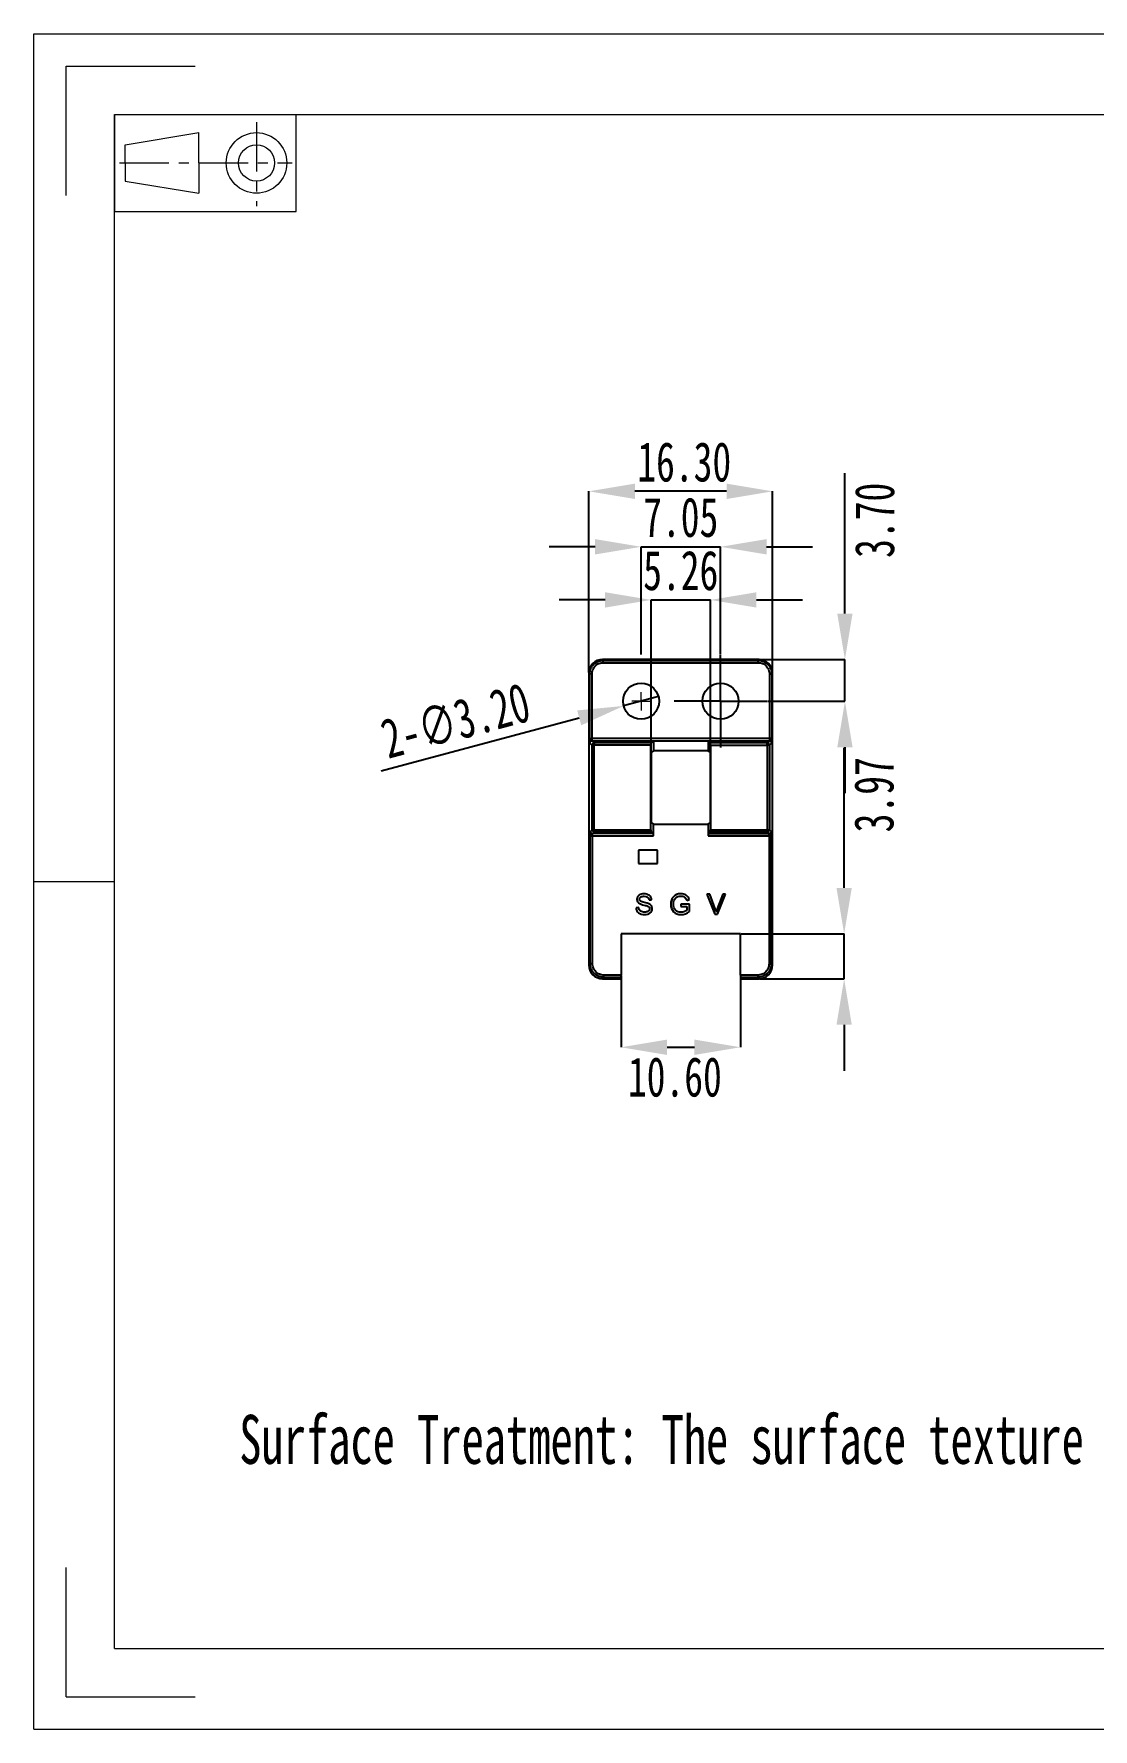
# Model space of a CAD drawing. Header units: millimetres. Extents: x 3734 to 3947, y -242 to -92.
# Drawn here: x 3734.2 to 3828.2, y -242.3 to -92 of the extents above; entities that cross this region are included whole.
import ezdxf

# ---------------------------------------------------------------- set-up
doc = ezdxf.new("R2010")
doc.units = ezdxf.units.MM
doc.header["$LTSCALE"] = 16.334999
doc.header["$PDSIZE"] = 0.1
doc.linetypes.add('CENTER', pattern=[0.6, 0.375, -0.075, 0.075, -0.075])
doc.layers.get('0').update_dxf_attribs({"lineweight": 18})
for name, color, linetype, lineweight in [('DEFAULT_1', 7, 'CENTER', 18), ('图框', 7, 'Continuous', 18), ('尺寸线层', 3, 'Continuous', 18), ('标注层', 3, 'Continuous', 25)]:
    doc.layers.add(name, color=color, linetype=linetype, lineweight=lineweight)
doc.styles.add('SLDTEXTSTYLE4', font='', dxfattribs={"width": 0.7})
doc.styles.get("Standard").update_dxf_attribs({"font": '', "width": 0.667})
doc.styles.get('SLDTEXTSTYLE4').set_extended_font_data('宋体')
doc.styles.get('Standard').set_extended_font_data('仿宋')
doc.dimstyles.new('SLDDIMSTYLE0', dxfattribs={"dimtxt": 3.5, "dimasz": 4.08, "dimexe": 0, "dimexo": 0.0625, "dimgap": 0.875, "dimtad": 2, "dimrnd": 1e-09, "dimzin": 12, "dimdsep": 46, "dimtxsty": 'SLDTEXTSTYLE4', "dimsah": 1, "dimcen": 0.09, "dimadec": 0, "dimazin": 3, "dimtfac": 1, "dimtmove": 0, "dimatfit": 0, "dimfxl": 0, "dimfrac": 2, "dimtolj": 1, "dimtzin": 12, "dimarcsym": 0})
doc.dimstyles.new('SLDDIMSTYLE1', dxfattribs={"dimtxt": 3.5, "dimasz": 4.08, "dimexe": 0, "dimexo": 0.0625, "dimgap": 0.875, "dimtad": 2, "dimrnd": 1e-09, "dimzin": 4, "dimdsep": 46, "dimtxsty": 'SLDTEXTSTYLE4', "dimsah": 1, "dimcen": 0.09, "dimadec": 0, "dimazin": 1, "dimtfac": 1, "dimtmove": 0, "dimatfit": 0, "dimfxl": 0, "dimfrac": 2, "dimtolj": 1, "dimtzin": 12, "dimarcsym": 0})
doc.dimstyles.new('SLDDIMSTYLE2', dxfattribs={"dimtxt": 3.5, "dimasz": 4.08, "dimexe": 0, "dimexo": 0.0625, "dimgap": 0.875, "dimtad": 2, "dimrnd": 1e-09, "dimzin": 4, "dimdsep": 46, "dimtxsty": 'SLDTEXTSTYLE4', "dimblk1": 'NONE', "dimsah": 1, "dimcen": 0, "dimadec": 0, "dimazin": 1, "dimtfac": 1, "dimtmove": 0, "dimatfit": 3, "dimldrblk": 'NONE', "dimfxl": 0, "dimfrac": 2, "dimtolj": 1, "dimtzin": 12, "dimarcsym": 0})

# ---------------------------------------------------------------- blocks, each defined once
blk = doc.blocks.new('96_1')
at = {"color": 7, "linetype": 'Continuous'}
for p, q in [((-11.25, 6), (-11.25, -6)), ((11.25, -6), (11.25, 6)), ((-9.93, 2.25), (-0.82, 3.75)), ((-9.93, 0), (-9.93, 2.25)), ((-0.82, 0), (-0.82, 3.75)), ((-9.93, 0), (-9.93, -2.25)), ((-0.82, 0), (-0.82, -3.75)), ((-9.93, -2.25), (-0.82, -3.75)), ((-11.25, -6), (11.25, -6))]:
    blk.add_line(p, q, dxfattribs=at)
for radius in [3.75, 2.25]:
    blk.add_circle((6.34, 0), radius, dxfattribs=at)
at = {"layer": 'DEFAULT_1', "color": 1, "linetype": 'CENTER'}
for p, q in [((6.34, 5.05), (6.34, -5.36)), ((-10.64, 0), (10.74, 0))]:
    blk.add_line(p, q, dxfattribs=at)
blk = doc.blocks.new('*D65')
at = {"layer": 'Defpoints', "color": 0}
for p in [(3795.14, -137.49), (3788.09, -147.09), (3795.14, -147.09)]:
    blk.add_point(p, dxfattribs=at)
at = {"layer": '标注层', "color": 0, "lineweight": -2}
for p, q in [((3784.01, -137.49), (3779.93, -137.49)), ((3788.09, -147.03), (3788.09, -137.49)), ((3788.09, -137.49), (3795.14, -137.49)), ((3795.14, -147.03), (3795.14, -137.49)), ((3799.22, -137.49), (3803.3, -137.49))]:
    blk.add_line(p, q, dxfattribs=at)
at = {"layer": '标注层', "color": 0}
for points in [[(3784.01, -136.81), (3784.01, -138.17), (3788.09, -137.49)], [(3799.22, -136.81), (3799.22, -138.17), (3795.14, -137.49)]]:
    blk.add_solid(points, dxfattribs=at)
at = {"layer": '标注层', "color": 0, "insert": (3791.61, -133.11), "char_height": 3.5, "attachment_point": 2, "style": 'SLDTEXTSTYLE4'}
blk.add_mtext('\\A1;7.05', dxfattribs=at)
blk = doc.blocks.new('*D66')
at = {"layer": 'Defpoints', "color": 0}
for p in [(3794.24, -142.2), (3788.98, -155.72), (3794.24, -155.72)]:
    blk.add_point(p, dxfattribs=at)
at = {"layer": '标注层', "color": 0, "lineweight": -2}
for p, q in [((3784.9, -142.2), (3780.82, -142.2)), ((3788.98, -155.66), (3788.98, -142.2)), ((3788.98, -142.2), (3794.24, -142.2)), ((3794.24, -155.66), (3794.24, -142.2)), ((3798.32, -142.2), (3802.4, -142.2))]:
    blk.add_line(p, q, dxfattribs=at)
at = {"layer": '标注层', "color": 0}
for points in [[(3784.9, -141.52), (3784.9, -142.88), (3788.98, -142.2)], [(3798.32, -141.52), (3798.32, -142.88), (3794.24, -142.2)]]:
    blk.add_solid(points, dxfattribs=at)
at = {"layer": '标注层', "color": 0, "insert": (3791.61, -137.83), "char_height": 3.5, "attachment_point": 2, "style": 'SLDTEXTSTYLE4'}
blk.add_mtext('\\A1;5.26', dxfattribs=at)
blk = doc.blocks.new('*D67')
at = {"layer": 'Defpoints', "color": 0}
for p in [(3783.46, -132.57), (3783.46, -148.69), (3799.76, -148.69)]:
    blk.add_point(p, dxfattribs=at)
at = {"layer": '标注层', "color": 0, "lineweight": -2}
for p, q in [((3783.46, -148.63), (3783.46, -132.57)), ((3795.68, -132.57), (3787.54, -132.57)), ((3799.76, -148.63), (3799.76, -132.57))]:
    blk.add_line(p, q, dxfattribs=at)
at = {"layer": '标注层', "color": 0}
for points in [[(3787.54, -131.89), (3787.54, -133.25), (3783.46, -132.57)], [(3795.68, -131.89), (3795.68, -133.25), (3799.76, -132.57)]]:
    blk.add_solid(points, dxfattribs=at)
at = {"layer": '标注层', "color": 0, "insert": (3791.92, -128.2), "char_height": 3.5, "attachment_point": 2, "style": 'SLDTEXTSTYLE4'}
blk.add_mtext('\\A1;16.30', dxfattribs=at)
blk = doc.blocks.new('*D68')
at = {"layer": 'Defpoints', "color": 0}
for p in [(3798.56, -147.49), (3799.24, -151.19), (3806.18, -151.19)]:
    blk.add_point(p, dxfattribs=at)
at = {"layer": '标注层', "color": 0, "lineweight": -2}
for p, q in [((3806.18, -143.41), (3806.18, -130.95)), ((3798.62, -147.49), (3806.18, -147.49)), ((3806.18, -151.19), (3806.18, -147.49)), ((3799.3, -151.19), (3806.18, -151.19)), ((3806.18, -155.27), (3806.18, -159.35))]:
    blk.add_line(p, q, dxfattribs=at)
at = {"layer": '标注层', "color": 0}
for points in [[(3805.5, -143.41), (3806.86, -143.41), (3806.18, -147.49)], [(3805.5, -155.27), (3806.86, -155.27), (3806.18, -151.19)]]:
    blk.add_solid(points, dxfattribs=at)
at = {"layer": '标注层', "color": 0, "insert": (3807.05, -135.14), "char_height": 3.5, "attachment_point": 2, "rotation": 90, "style": 'SLDTEXTSTYLE4'}
blk.add_mtext('\\A1;3.70', dxfattribs=at)
blk = doc.blocks.new('*D69')
at = {"layer": 'Defpoints', "color": 0}
for p in [(3796.91, -171.82), (3798.56, -175.79), (3806.11, -175.79)]:
    blk.add_point(p, dxfattribs=at)
at = {"layer": '标注层', "color": 0, "lineweight": -2}
for p, q in [((3806.11, -167.74), (3806.11, -155.31)), ((3796.97, -171.82), (3806.11, -171.82)), ((3806.11, -175.79), (3806.11, -171.82)), ((3798.62, -175.79), (3806.11, -175.79)), ((3806.11, -179.87), (3806.11, -183.95))]:
    blk.add_line(p, q, dxfattribs=at)
at = {"layer": '标注层', "color": 0}
for points in [[(3805.43, -167.74), (3806.79, -167.74), (3806.11, -171.82)], [(3805.43, -179.87), (3806.79, -179.87), (3806.11, -175.79)]]:
    blk.add_solid(points, dxfattribs=at)
at = {"layer": '标注层', "color": 0, "insert": (3806.99, -159.48), "char_height": 3.5, "attachment_point": 2, "rotation": 90, "style": 'SLDTEXTSTYLE4'}
blk.add_mtext('\\A1;3.97', dxfattribs=at)
blk = doc.blocks.new('*D70')
at = {"layer": 'Defpoints', "color": 0}
for p in [(3786.31, -175.47), (3796.91, -175.47), (3796.91, -181.87)]:
    blk.add_point(p, dxfattribs=at)
at = {"layer": '标注层', "color": 0, "lineweight": -2}
for p, q in [((3786.31, -175.53), (3786.31, -181.87)), ((3796.91, -175.53), (3796.91, -181.87)), ((3790.39, -181.87), (3792.83, -181.87))]:
    blk.add_line(p, q, dxfattribs=at)
at = {"layer": '标注层', "color": 0}
for points in [[(3790.39, -181.19), (3790.39, -182.55), (3786.31, -181.87)], [(3792.83, -181.19), (3792.83, -182.55), (3796.91, -181.87)]]:
    blk.add_solid(points, dxfattribs=at)
at = {"layer": '标注层', "color": 0, "insert": (3791.09, -182.74), "char_height": 3.5, "attachment_point": 2, "style": 'SLDTEXTSTYLE4'}
blk.add_mtext('\\A1;10.60', dxfattribs=at)
blk = doc.blocks.new('*D71')
at = {"layer": 'Defpoints', "color": 0}
for p in [(3786.54, -151.6), (3789.63, -150.77)]:
    blk.add_point(p, dxfattribs=at)
at = {"layer": '标注层', "color": 0, "lineweight": -2}
for p, q in [((3789.63, -150.77), (3786.54, -151.6)), ((3765.02, -157.37), (3782.6, -152.66))]:
    blk.add_line(p, q, dxfattribs=at)
at = {"layer": '标注层', "color": 0}
blk.add_solid([(3782.42, -152), (3782.78, -153.32), (3786.54, -151.6)], dxfattribs=at)
at = {"layer": '标注层', "color": 0, "insert": (3764.73, -152.92), "char_height": 3.5, "attachment_point": 1, "rotation": 15, "style": 'SLDTEXTSTYLE4'}
blk.add_mtext('\\A1;2-∅3.20', dxfattribs=at)
blk = doc.blocks.new('_NONE')
blk = doc.blocks.new('SW_CENTERMARKSYMBOL_0')
at = {"layer": '标注层', "color": 0}
for p, q in [((0, 2.5), (0, 4.1)), ((0, 0), (0, 2.5)), ((-2.5, 0), (-4.1, 0)), ((0, 0), (-2.5, 0)), ((0, 0), (0, -2.5)), ((0, 0), (2.5, 0)), ((2.5, 0), (4.1, 0)), ((0, -2.5), (0, -4.1))]:
    blk.add_line(p, q, dxfattribs=at)
blk = doc.blocks.new('SW_CENTERMARKSYMBOL_1')
at = {"layer": '图框', "color": 0}
for p, q in [((-0.5, 0), (-0.82, 0)), ((0, 0), (-0.5, 0)), ((0, 0.5), (0, 0.82)), ((0, 0), (0, 0.5)), ((0, 0), (0, -0.5)), ((0, 0), (0.5, 0)), ((0.5, 0), (0.82, 0)), ((0, -0.5), (0, -0.82))]:
    blk.add_line(p, q, dxfattribs=at)

msp = doc.modelspace()

# ---------------------------------------------------------------- linework, layer by layer
at = {"color": 7, "linetype": 'Continuous'}
for p, q in [((3734.205, -242.333), (3734.205, -92.008)), ((3734.205, -92.008), (3946.808, -92.008)), ((3737.069, -106.324), (3737.069, -94.871)), ((3737.069, -94.871), (3748.522, -94.871)), ((3741.364, -235.174), (3741.364, -99.166)), ((3741.364, -99.166), (3939.649, -99.166)), ((3734.205, -167.17), (3741.364, -167.17)), ((3737.069, -239.469), (3737.069, -228.016)), ((3741.364, -235.174), (3939.649, -235.174)), ((3737.069, -239.469), (3748.522, -239.469)), ((3734.205, -242.333), (3946.808, -242.333))]:
    msp.add_line(p, q, dxfattribs=at)
at = {"color": 7, "linetype": 'Continuous', "lineweight": 25}
for p, q in [((3783.461, -148.688), (3783.461, -174.588)), ((3783.538, -148.765), (3783.461, -148.688)), ((3783.538, -154.492), (3783.538, -148.765)), ((3783.738, -154.492), (3783.738, -148.765)), ((3784.738, -147.565), (3784.661, -147.488)), ((3798.562, -147.488), (3784.661, -147.488)), ((3784.738, -147.565), (3798.485, -147.565)), ((3784.738, -147.765), (3798.485, -147.765)), ((3798.485, -147.565), (3798.562, -147.488)), ((3799.485, -148.765), (3799.485, -154.492)), ((3799.684, -148.765), (3799.761, -148.688)), ((3799.684, -148.765), (3799.684, -154.492)), ((3799.761, -174.588), (3799.761, -148.688)), ((3783.538, -154.492), (3783.545, -154.492)), ((3799.485, -154.492), (3783.738, -154.492)), ((3783.937, -154.884), (3783.745, -154.692)), ((3783.745, -154.692), (3799.478, -154.692)), ((3789.186, -154.73), (3788.966, -154.884)), ((3789.186, -154.73), (3789.186, -155.58)), ((3794.036, -154.73), (3789.186, -154.73)), ((3794.036, -154.73), (3794.036, -155.58)), ((3794.256, -154.884), (3794.036, -154.73)), ((3799.478, -154.692), (3799.286, -154.884)), ((3783.737, -155.084), (3783.545, -154.892)), ((3783.737, -162.576), (3783.737, -155.084)), ((3783.937, -155.084), (3783.737, -155.084)), ((3783.937, -154.884), (3783.937, -155.084)), ((3788.966, -154.884), (3783.937, -154.884)), ((3783.937, -162.576), (3783.937, -155.084)), ((3788.961, -155.084), (3783.937, -155.084)), ((3788.961, -162.576), (3788.961, -155.084)), ((3789.186, -155.58), (3788.984, -155.722)), ((3788.984, -155.722), (3788.984, -161.939)), ((3794.036, -155.58), (3789.186, -155.58)), ((3794.239, -155.722), (3794.036, -155.58)), ((3794.239, -161.939), (3794.239, -155.722)), ((3799.286, -154.884), (3794.256, -154.884)), ((3794.261, -155.084), (3794.261, -162.576)), ((3794.261, -155.084), (3799.286, -155.084)), ((3799.286, -155.084), (3799.286, -154.884)), ((3799.286, -155.084), (3799.286, -162.576)), ((3799.485, -155.084), (3799.286, -155.084)), ((3799.678, -154.892), (3799.485, -155.084)), ((3799.485, -155.084), (3799.485, -162.576)), ((3788.984, -161.939), (3789.186, -162.08)), ((3789.186, -163.127), (3789.186, -162.08)), ((3789.186, -162.08), (3794.036, -162.08)), ((3794.036, -162.08), (3794.239, -161.939)), ((3794.036, -162.08), (3794.036, -163.127)), ((3783.58, -174.47), (3783.58, -163.127)), ((3783.587, -162.727), (3783.737, -162.576)), ((3783.737, -162.576), (3783.937, -162.576)), ((3783.78, -163.127), (3789.186, -163.127)), ((3783.78, -174.47), (3783.78, -163.127)), ((3783.787, -162.927), (3783.937, -162.776)), ((3789.181, -162.927), (3783.787, -162.927)), ((3783.937, -162.576), (3788.961, -162.576)), ((3783.937, -162.717), (3783.937, -162.576)), ((3783.937, -162.776), (3788.966, -162.776)), ((3788.966, -162.776), (3789.181, -162.927)), ((3794.036, -163.127), (3799.443, -163.127)), ((3794.256, -162.776), (3794.041, -162.927)), ((3794.041, -162.927), (3799.436, -162.927)), ((3794.256, -162.776), (3799.286, -162.776)), ((3794.261, -162.576), (3799.286, -162.576)), ((3799.286, -162.776), (3799.286, -162.576)), ((3799.286, -162.576), (3799.485, -162.576)), ((3799.286, -162.776), (3799.436, -162.927)), ((3799.443, -163.127), (3799.443, -174.47)), ((3799.485, -162.576), (3799.636, -162.727)), ((3799.643, -163.127), (3799.636, -163.127)), ((3799.643, -163.127), (3799.643, -174.47)), ((3787.861, -164.388), (3787.861, -165.588)), ((3789.561, -164.388), (3787.861, -164.388)), ((3789.561, -165.588), (3789.561, -164.388)), ((3787.861, -165.588), (3789.561, -165.588)), ((3794.194, -168.288), (3793.939, -168.288)), ((3793.939, -168.288), (3794.632, -170.078)), ((3794.659, -169.588), (3794.194, -168.288)), ((3795.334, -168.288), (3794.85, -169.588)), ((3794.874, -170.078), (3795.574, -168.288)), ((3795.574, -168.288), (3795.334, -168.288)), ((3787.876, -169.483), (3787.651, -169.502)), ((3788.794, -168.81), (3789.02, -168.793)), ((3792.379, -169.166), (3791.622, -169.166)), ((3791.622, -169.166), (3791.622, -169.375)), ((3791.622, -169.375), (3792.147, -169.375)), ((3792.137, -168.848), (3792.352, -168.788)), ((3792.147, -169.375), (3792.147, -169.71)), ((3792.379, -169.828), (3792.379, -169.166)), ((3794.697, -169.685), (3794.659, -169.588)), ((3794.734, -169.811), (3794.697, -169.685)), ((3794.745, -169.854), (3794.734, -169.811)), ((3794.757, -169.881), (3794.745, -169.854)), ((3794.632, -170.078), (3794.874, -170.078)), ((3796.911, -171.818), (3786.311, -171.818)), ((3786.311, -171.818), (3786.311, -175.469)), ((3796.911, -175.469), (3796.911, -171.818)), ((3783.461, -174.588), (3783.58, -174.47)), ((3784.661, -175.788), (3784.78, -175.669)), ((3784.661, -175.788), (3786.25, -175.788)), ((3786.311, -175.469), (3784.78, -175.469)), ((3786.31, -175.669), (3784.78, -175.669)), ((3786.25, -175.788), (3786.31, -175.669)), ((3798.443, -175.469), (3796.911, -175.469)), ((3798.443, -175.669), (3796.913, -175.669)), ((3796.913, -175.669), (3796.972, -175.788)), ((3796.972, -175.788), (3798.562, -175.788)), ((3798.443, -175.669), (3798.562, -175.788)), ((3799.643, -174.47), (3799.761, -174.588))]:
    msp.add_line(p, q, dxfattribs=at)
at = {"color": 2, "linetype": 'Continuous'}
for p, q in [((3810.799, -235.174), (3827.979, -235.174)), ((3827.979, -235.174), (3839.433, -235.174))]:
    msp.add_line(p, q, dxfattribs=at)
at = {"color": 7, "linetype": 'Continuous', "lineweight": 25, "flags": 128}
msp.add_lwpolyline([(3783.937, -162.776), (3783.937, -162.775), (3783.937, -162.772), (3783.937, -162.767), (3783.937, -162.76), (3783.937, -162.752), (3783.937, -162.742), (3783.937, -162.73), (3783.937, -162.717)], dxfattribs=at)
at = {"color": 7, "linetype": 'Continuous', "lineweight": 25}
for centre in [(3788.086, -151.188), (3795.136, -151.188)]:
    msp.add_circle(centre, 1.6, dxfattribs=at)
for centre, start, end in [((3783.937, -155.084), 90.02044, 179.97956), ((3799.285, -155.084), 0.02044, 89.97956), ((3783.937, -162.576), 180.02044, 269.97936), ((3799.285, -162.576), 270.02044, 359.97956)]:
    msp.add_arc(centre, 0.2, start, end, dxfattribs=at)
for centre, major_axis, ratio, start_param, end_param in [((3784.662, -148.688), (-0.849, 0.849), 0.9996955, 5.4979394, 7.0684312), ((3798.561, -148.688), (0.849, 0.849), 0.9996955, 5.4979394, 7.0684312), ((3788.966, -155.084), (0, 0.2), 0.025, 0.0174533, 1.5707963), ((3794.256, -155.084), (0, 0.2), 0.025, 4.712389, 6.265732), ((3788.966, -162.576), (0, 0.2), 0.025, 1.5707963, 3.1241394), ((3789.181, -163.127), (0, 0.2), 0.025, 4.712389, 6.265732), ((3794.041, -163.127), (0, 0.2), 0.025, 0.0174533, 1.5707963), ((3794.256, -162.576), (0, 0.2), 0.025, 3.1590459, 4.712389), ((3784.662, -174.588), (-0.849, -0.849), 0.9996955, 5.4979394, 7.0684312), ((3786.31, -175.469), (0, 0.2), 0.0087269, 3.1590459, 4.712389), ((3796.913, -175.469), (0, 0.2), 0.0087269, 1.5707968, 3.1241394), ((3798.561, -174.588), (0.849, -0.849), 0.9996955, 5.4979394, 7.0684312)]:
    msp.add_ellipse(centre, major_axis=major_axis, ratio=ratio, start_param=start_param, end_param=end_param, dxfattribs=at)
for points, knots in [([(3783.538, -148.765), (3783.539, -148.728), (3783.541, -148.654), (3783.557, -148.544), (3783.582, -148.436), (3783.618, -148.331), (3783.662, -148.229), (3783.716, -148.132), (3783.779, -148.041), (3783.85, -147.955), (3783.929, -147.877), (3784.014, -147.806), (3784.106, -147.743), (3784.202, -147.689), (3784.304, -147.645), (3784.409, -147.609), (3784.517, -147.584), (3784.627, -147.568), (3784.701, -147.566), (3784.738, -147.565)], [0, 0, 0, 0, 0.0588266, 0.1176519, 0.1764761, 0.2352995, 0.2941221, 0.3529442, 0.4117659, 0.4705874, 0.5294089, 0.5882305, 0.6470524, 0.7058748, 0.7646978, 0.8235217, 0.8823466, 0.9411726, 1, 1, 1, 1]), ([(3783.738, -148.765), (3783.686, -148.765), (3783.635, -148.765), (3783.561, -148.765), (3783.539, -148.765), (3783.538, -148.765)], [0, 0, 0, 0, 0.5, 0.5, 1, 1, 1, 1]), ([(3783.738, -148.765), (3783.738, -148.634), (3783.764, -148.503), (3783.864, -148.261), (3783.938, -148.15), (3784.124, -147.965), (3784.234, -147.891), (3784.476, -147.791), (3784.607, -147.765), (3784.738, -147.765)], [0, 0, 0, 0, 0.25, 0.25, 0.5, 0.5, 0.75, 0.75, 1, 1, 1, 1]), ([(3784.738, -147.765), (3784.738, -147.718), (3784.738, -147.664), (3784.738, -147.586), (3784.738, -147.566), (3784.738, -147.565)], [0, 0, 0, 0, 0.5, 0.5, 1, 1, 1, 1]), ([(3798.485, -147.565), (3798.522, -147.566), (3798.596, -147.568), (3798.705, -147.584), (3798.813, -147.609), (3798.919, -147.645), (3799.02, -147.689), (3799.117, -147.743), (3799.209, -147.806), (3799.294, -147.877), (3799.373, -147.955), (3799.443, -148.041), (3799.506, -148.132), (3799.56, -148.229), (3799.605, -148.331), (3799.64, -148.436), (3799.666, -148.544), (3799.682, -148.654), (3799.683, -148.728), (3799.684, -148.765)], [0, 0, 0, 0, 0.0588266, 0.1176519, 0.1764761, 0.2352995, 0.2941221, 0.3529442, 0.4117659, 0.4705874, 0.5294089, 0.5882305, 0.6470524, 0.7058748, 0.7646978, 0.8235217, 0.8823466, 0.9411726, 1, 1, 1, 1]), ([(3798.485, -147.765), (3798.485, -147.713), (3798.485, -147.662), (3798.485, -147.588), (3798.485, -147.566), (3798.485, -147.565)], [0, 0, 0, 0, 0.5, 0.5, 1, 1, 1, 1]), ([(3798.485, -147.765), (3798.615, -147.765), (3798.746, -147.791), (3798.988, -147.891), (3799.099, -147.965), (3799.284, -148.15), (3799.358, -148.261), (3799.458, -148.503), (3799.484, -148.634), (3799.485, -148.765)], [0, 0, 0, 0, 0.25, 0.25, 0.5, 0.5, 0.75, 0.75, 1, 1, 1, 1]), ([(3799.485, -148.765), (3799.531, -148.765), (3799.586, -148.765), (3799.664, -148.765), (3799.684, -148.765), (3799.684, -148.765)], [0, 0, 0, 0, 0.5, 0.5, 1, 1, 1, 1]), ([(3783.539, -154.69), (3783.539, -154.675), (3783.538, -154.617), (3783.538, -154.545), (3783.538, -154.492)], [0, 0, 0, 0, 0.2647935, 1, 1, 1, 1]), ([(3783.541, -154.488), (3783.54, -154.53), (3783.539, -154.6), (3783.539, -154.664), (3783.539, -154.69)], [0, 0, 0, 0, 0.6006025, 1, 1, 1, 1]), ([(3783.545, -154.892), (3783.545, -154.844), (3783.565, -154.789), (3783.643, -154.711), (3783.698, -154.692), (3783.745, -154.692)], [0, 0, 0, 0, 0.5, 0.5, 1, 1, 1, 1]), ([(3783.745, -154.692), (3783.743, -154.691), (3783.741, -154.669), (3783.739, -154.595), (3783.738, -154.543), (3783.738, -154.492)], [0, 0, 0, 0, 0.5, 0.5, 1, 1, 1, 1]), ([(3799.485, -154.492), (3799.485, -154.543), (3799.484, -154.595), (3799.481, -154.669), (3799.479, -154.691), (3799.478, -154.692)], [0, 0, 0, 0, 0.5, 0.5, 1, 1, 1, 1]), ([(3799.678, -154.892), (3799.678, -154.839), (3799.656, -154.787), (3799.582, -154.713), (3799.53, -154.692), (3799.478, -154.692)], [0, 0, 0, 0, 0.5, 0.5, 1, 1, 1, 1]), ([(3799.684, -154.492), (3799.684, -154.492), (3799.663, -154.492), (3799.586, -154.492), (3799.531, -154.492), (3799.485, -154.492)], [0, 0, 0, 0, 0.5, 0.5, 1, 1, 1, 1]), ([(3799.684, -154.492), (3799.684, -154.509), (3799.684, -154.543), (3799.684, -154.594), (3799.684, -154.676), (3799.683, -154.757), (3799.681, -154.824), (3799.68, -154.861), (3799.679, -154.886), (3799.678, -154.89), (3799.678, -154.892)], [0, 0, 0, 0, 0.082482, 0.1654595, 0.2502975, 0.4994073, 0.6211946, 0.7496529, 0.8734159, 1, 1, 1, 1]), ([(3799.683, -154.689), (3799.683, -154.665), (3799.684, -154.602), (3799.682, -154.533), (3799.681, -154.492)], [0, 0, 0, 0, 0.3964638, 1, 1, 1, 1]), ([(3783.58, -163.127), (3783.58, -163.11), (3783.58, -163.075), (3783.58, -163.025), (3783.581, -162.943), (3783.582, -162.862), (3783.583, -162.795), (3783.584, -162.758), (3783.586, -162.732), (3783.587, -162.728), (3783.587, -162.727)], [0, 0, 0, 0, 0.08239665, 0.16533784, 0.25019144, 0.4993641, 0.62111988, 0.74946001, 0.87327187, 1, 1, 1, 1]), ([(3783.58, -163.127), (3783.581, -163.127), (3783.601, -163.127), (3783.679, -163.127), (3783.734, -163.127), (3783.78, -163.127)], [0, 0, 0, 0, 0.5, 0.5, 1, 1, 1, 1]), ([(3783.581, -162.929), (3783.581, -162.954), (3783.581, -163.017), (3783.582, -163.085), (3783.583, -163.127)], [0, 0, 0, 0, 0.3968889, 1, 1, 1, 1]), ([(3783.587, -162.727), (3783.587, -162.779), (3783.609, -162.831), (3783.683, -162.905), (3783.735, -162.927), (3783.787, -162.927)], [0, 0, 0, 0, 0.5, 0.5, 1, 1, 1, 1]), ([(3783.78, -163.127), (3783.78, -163.075), (3783.781, -163.023), (3783.783, -162.95), (3783.785, -162.928), (3783.787, -162.927)], [0, 0, 0, 0, 0.5, 0.5, 1, 1, 1, 1]), ([(3799.636, -162.727), (3799.636, -162.774), (3799.616, -162.829), (3799.538, -162.907), (3799.483, -162.927), (3799.436, -162.927)], [0, 0, 0, 0, 0.5, 0.5, 1, 1, 1, 1]), ([(3799.436, -162.927), (3799.438, -162.928), (3799.439, -162.95), (3799.442, -163.023), (3799.443, -163.075), (3799.443, -163.127)], [0, 0, 0, 0, 0.5, 0.5, 1, 1, 1, 1]), ([(3799.639, -163.13), (3799.64, -163.088), (3799.642, -163.018), (3799.642, -162.954), (3799.641, -162.929)], [0, 0, 0, 0, 0.6013431, 1, 1, 1, 1]), ([(3799.642, -162.929), (3799.642, -162.944), (3799.642, -163.001), (3799.643, -163.073), (3799.643, -163.127)], [0, 0, 0, 0, 0.26354, 1, 1, 1, 1]), ([(3787.894, -168.396), (3787.876, -168.411), (3787.841, -168.441), (3787.798, -168.494), (3787.763, -168.551), (3787.739, -168.614), (3787.725, -168.681), (3787.723, -168.727), (3787.722, -168.751)], [0, 0, 0, 0, 0.1731364, 0.3383736, 0.4995665, 0.6608605, 0.8263934, 1, 1, 1, 1]), ([(3784.78, -175.669), (3784.743, -175.668), (3784.669, -175.666), (3784.559, -175.651), (3784.451, -175.625), (3784.346, -175.59), (3784.244, -175.545), (3784.147, -175.491), (3784.056, -175.428), (3783.97, -175.358), (3783.892, -175.279), (3783.821, -175.194), (3783.758, -175.102), (3783.704, -175.005), (3783.66, -174.904), (3783.624, -174.798), (3783.599, -174.69), (3783.583, -174.58), (3783.581, -174.507), (3783.58, -174.47)], [0, 0, 0, 0, 0.0588266, 0.1176519, 0.1764761, 0.2352995, 0.2941221, 0.3529442, 0.4117659, 0.4705874, 0.5294089, 0.5882305, 0.6470524, 0.7058748, 0.7646978, 0.8235217, 0.8823466, 0.9411726, 1, 1, 1, 1]), ([(3783.78, -174.47), (3783.733, -174.47), (3783.679, -174.47), (3783.601, -174.47), (3783.581, -174.47), (3783.58, -174.47)], [0, 0, 0, 0, 0.5, 0.5, 1, 1, 1, 1]), ([(3784.78, -175.469), (3784.649, -175.469), (3784.518, -175.443), (3784.276, -175.343), (3784.165, -175.269), (3783.98, -175.084), (3783.906, -174.973), (3783.806, -174.731), (3783.78, -174.6), (3783.78, -174.47)], [0, 0, 0, 0, 0.25, 0.25, 0.5, 0.5, 0.75, 0.75, 1, 1, 1, 1]), ([(3784.78, -175.669), (3784.78, -175.669), (3784.78, -175.649), (3784.78, -175.571), (3784.78, -175.516), (3784.78, -175.469)], [0, 0, 0, 0, 0.5, 0.5, 1, 1, 1, 1]), ([(3799.643, -174.47), (3799.642, -174.507), (3799.64, -174.58), (3799.624, -174.69), (3799.598, -174.798), (3799.563, -174.904), (3799.518, -175.005), (3799.464, -175.102), (3799.402, -175.194), (3799.331, -175.279), (3799.252, -175.358), (3799.167, -175.428), (3799.075, -175.491), (3798.978, -175.545), (3798.877, -175.59), (3798.772, -175.625), (3798.664, -175.651), (3798.554, -175.666), (3798.48, -175.668), (3798.443, -175.669)], [0, 0, 0, 0, 0.0588266, 0.1176519, 0.1764761, 0.2352995, 0.2941221, 0.3529442, 0.4117659, 0.4705874, 0.5294089, 0.5882305, 0.6470524, 0.7058748, 0.7646978, 0.8235217, 0.8823466, 0.9411726, 1, 1, 1, 1]), ([(3799.443, -174.47), (3799.443, -174.6), (3799.417, -174.731), (3799.316, -174.973), (3799.242, -175.084), (3799.057, -175.269), (3798.946, -175.343), (3798.705, -175.443), (3798.574, -175.469), (3798.443, -175.469)], [0, 0, 0, 0, 0.25, 0.25, 0.5, 0.5, 0.75, 0.75, 1, 1, 1, 1]), ([(3798.443, -175.469), (3798.443, -175.516), (3798.443, -175.571), (3798.443, -175.649), (3798.443, -175.669), (3798.443, -175.669)], [0, 0, 0, 0, 0.5, 0.5, 1, 1, 1, 1]), ([(3799.443, -174.47), (3799.494, -174.47), (3799.546, -174.47), (3799.62, -174.47), (3799.642, -174.47), (3799.643, -174.47)], [0, 0, 0, 0, 0.5, 0.5, 1, 1, 1, 1])]:
    msp.add_open_spline(points, degree=3, knots=knots, dxfattribs=at)
at = {"color": 8, "linetype": 'Continuous', "lineweight": 25}
for points, knots in [([(3783.545, -154.892), (3783.544, -154.885), (3783.542, -154.87), (3783.54, -154.792), (3783.54, -154.718), (3783.539, -154.69)], [0, 0, 0, 0, 0.3787077, 0.7578876, 1, 1, 1, 1]), ([(3783.545, -154.492), (3783.547, -154.492), (3783.553, -154.492), (3783.595, -154.492), (3783.66, -154.492), (3783.712, -154.492), (3783.738, -154.492)], [0, 0, 0, 0, 0.1625401, 0.4416934, 0.7208467, 1, 1, 1, 1]), ([(3799.636, -163.127), (3799.634, -163.127), (3799.627, -163.127), (3799.586, -163.127), (3799.52, -163.127), (3799.469, -163.127), (3799.443, -163.127)], [0, 0, 0, 0, 0.1631785, 0.442119, 0.7210595, 1, 1, 1, 1]), ([(3799.636, -162.727), (3799.637, -162.734), (3799.638, -162.748), (3799.641, -162.826), (3799.641, -162.9), (3799.642, -162.929)], [0, 0, 0, 0, 0.3783921, 0.7569869, 1, 1, 1, 1])]:
    msp.add_open_spline(points, degree=3, knots=knots, dxfattribs=at)
at = {"color": 7, "linetype": 'Continuous', "lineweight": 25}
for points in [[(3788.349, -168.259), (3788.161, -168.259), (3788.009, -168.305), (3787.894, -168.396)], [(3788.83, -168.399), (3788.711, -168.306), (3788.549, -168.259), (3788.349, -168.259)], [(3791.62, -168.259), (3791.334, -168.259), (3791.114, -168.347), (3790.958, -168.521)], [(3792.098, -168.389), (3791.969, -168.303), (3791.81, -168.259), (3791.62, -168.259)], [(3787.651, -169.502), (3787.657, -169.698), (3787.728, -169.846), (3787.862, -169.951)], [(3787.722, -168.751), (3787.722, -168.837), (3787.743, -168.913), (3787.786, -168.979)], [(3787.786, -168.979), (3787.828, -169.045), (3787.887, -169.096), (3787.961, -169.135)], [(3788.039, -169.793), (3787.938, -169.724), (3787.883, -169.622), (3787.876, -169.483)], [(3787.949, -168.736), (3787.949, -168.653), (3787.984, -168.588), (3788.058, -168.54)], [(3788.042, -168.913), (3787.98, -168.876), (3787.949, -168.817), (3787.949, -168.736)], [(3787.961, -169.135), (3788.035, -169.174), (3788.158, -169.214), (3788.331, -169.256)], [(3788.404, -169.895), (3788.263, -169.895), (3788.141, -169.861), (3788.039, -169.793)], [(3788.397, -169.027), (3788.222, -168.987), (3788.104, -168.95), (3788.042, -168.913)], [(3788.058, -168.54), (3788.13, -168.493), (3788.23, -168.469), (3788.359, -168.469)], [(3788.331, -169.256), (3788.503, -169.297), (3788.617, -169.33), (3788.67, -169.353)], [(3788.359, -168.469), (3788.626, -168.469), (3788.772, -168.583), (3788.794, -168.81)], [(3788.787, -169.144), (3788.701, -169.105), (3788.57, -169.065), (3788.397, -169.027)], [(3788.725, -169.812), (3788.645, -169.868), (3788.538, -169.895), (3788.404, -169.895)], [(3788.67, -169.353), (3788.724, -169.375), (3788.767, -169.407), (3788.798, -169.446)], [(3788.846, -169.59), (3788.846, -169.683), (3788.806, -169.756), (3788.725, -169.812)], [(3788.997, -169.312), (3788.944, -169.239), (3788.874, -169.183), (3788.787, -169.144)], [(3788.798, -169.446), (3788.83, -169.485), (3788.846, -169.534), (3788.846, -169.59)], [(3789.02, -168.793), (3789.013, -168.624), (3788.95, -168.492), (3788.83, -168.399)], [(3788.89, -169.957), (3789.014, -169.856), (3789.077, -169.728), (3789.077, -169.573)], [(3789.077, -169.573), (3789.077, -169.473), (3789.05, -169.385), (3788.997, -169.312)], [(3790.958, -168.521), (3790.802, -168.696), (3790.724, -168.919), (3790.724, -169.19)], [(3790.724, -169.19), (3790.724, -169.467), (3790.807, -169.689), (3790.974, -169.857)], [(3790.967, -169.175), (3790.967, -168.953), (3791.024, -168.779), (3791.141, -168.652)], [(3791.141, -169.706), (3791.024, -169.579), (3790.967, -169.402), (3790.967, -169.175)], [(3790.974, -169.857), (3791.141, -170.025), (3791.362, -170.108), (3791.637, -170.108)], [(3791.141, -168.652), (3791.257, -168.525), (3791.417, -168.46), (3791.622, -168.46)], [(3791.627, -169.895), (3791.419, -169.895), (3791.257, -169.833), (3791.141, -169.706)], [(3791.622, -168.46), (3791.745, -168.46), (3791.854, -168.491), (3791.947, -168.551)], [(3791.955, -169.822), (3791.85, -169.871), (3791.74, -169.895), (3791.627, -169.895)], [(3791.637, -170.108), (3791.9, -170.108), (3792.148, -170.015), (3792.379, -169.828)], [(3791.947, -168.551), (3792.041, -168.612), (3792.104, -168.71), (3792.137, -168.848)], [(3792.147, -169.71), (3792.124, -169.737), (3792.06, -169.773), (3791.955, -169.822)], [(3792.352, -168.788), (3792.312, -168.608), (3792.227, -168.475), (3792.098, -168.389)], [(3794.85, -169.588), (3794.817, -169.676), (3794.786, -169.773), (3794.757, -169.881)], [(3787.862, -169.951), (3787.997, -170.056), (3788.18, -170.108), (3788.414, -170.108)], [(3788.414, -170.108), (3788.607, -170.108), (3788.765, -170.058), (3788.89, -169.957)]]:
    msp.add_open_spline(points, degree=3, dxfattribs=at)

# ---------------------------------------------------------------- block references
at = {"color": 2, "linetype": 'Continuous', "xscale": 0.7158330104923638, "yscale": 0.7158330104923638, "zscale": 0.7158330104923638}
msp.add_blockref('96_1', (3749.424, -103.45), dxfattribs=at)
at = {"layer": '标注层'}
for name, p in [('SW_CENTERMARKSYMBOL_0', (3795.136, -151.188)), ('SW_CENTERMARKSYMBOL_1', (3788.086, -151.188))]:
    msp.add_blockref(name, p, dxfattribs=at)

# ---------------------------------------------------------------- texts
at = {"layer": '尺寸线层', "insert": (3752.436, -214.467), "char_height": 4.34661, "width": 118.32206, "attachment_point": 1}
msp.add_mtext('Surface Treatment: The surface texture ', dxfattribs=at)

# ---------------------------------------------------------------- dimensions: what is measured, and where the dimension line sits
at = {"layer": '标注层'}
for base, p1, p2, dimstyle, picture, middle in [((3783.461, -132.571), (3799.761, -148.688), (3783.461, -148.688), 'SLDDIMSTYLE1', '*D67', (3791.92, -132.571)), ((3795.136, -137.488), (3788.086, -147.088), (3795.136, -147.088), 'SLDDIMSTYLE0', '*D65', (3791.611, -137.488)), ((3794.238843697, -142.203817125), (3788.983843697, -155.721592667), (3794.238843697, -155.721592667), 'SLDDIMSTYLE0', '*D66', (3791.611343697, -142.203817125)), ((3796.911, -181.87), (3786.311, -175.469), (3796.911, -175.469), 'SLDDIMSTYLE1', '*D70', (3791.092, -181.87))]:
    dim = msp.add_linear_dim(base=base, p1=p1, p2=p2, dimstyle=dimstyle, dxfattribs=at)
    dim.commit()
    dim.dimension.update_dxf_attribs({"geometry": picture, "text_midpoint": middle, "dimtype": 160})
for base, p1, p2, dimstyle, picture, middle in [((3806.178, -151.188), (3798.562, -147.488), (3799.236, -151.188), 'SLDDIMSTYLE1', '*D68', (3806.178, -135.141)), ((3806.113, -175.788), (3796.911, -171.818), (3798.562, -175.788), 'SLDDIMSTYLE0', '*D69', (3806.113, -159.485))]:
    dim = msp.add_linear_dim(base=base, p1=p1, p2=p2, angle=90, dimstyle=dimstyle, dxfattribs=at)
    dim.commit()
    dim.dimension.update_dxf_attribs({"geometry": picture, "text_midpoint": middle, "dimtype": 160})
dim = msp.add_diameter_dim_2p(p1=(3789.632, -150.774), p2=(3786.541, -151.602), text='2-<>', dimstyle='SLDDIMSTYLE2', dxfattribs=at)
dim.commit()
dim.dimension.update_dxf_attribs({"geometry": '*D71', "text_midpoint": (3771.159, -153.006)})

doc.saveas('drawing.dxf')
